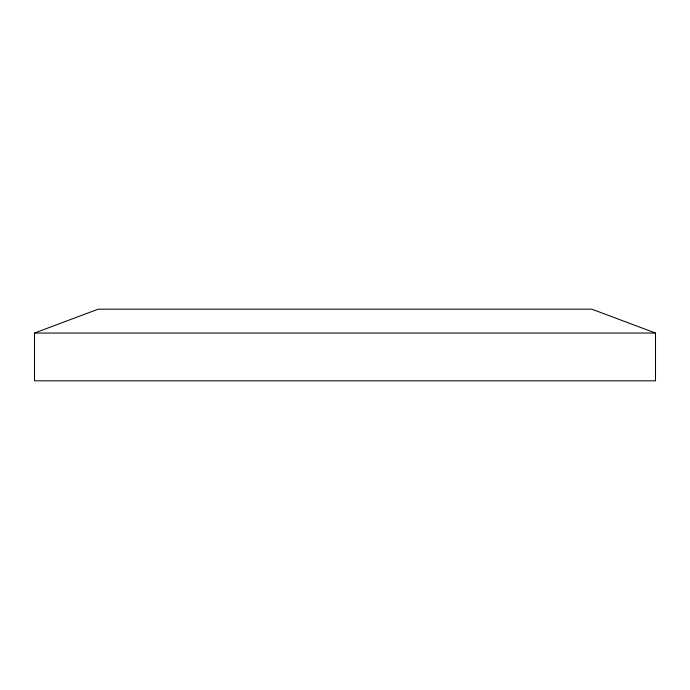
<?xml version="1.0" encoding="UTF-8"?>
<svg xmlns="http://www.w3.org/2000/svg" width="690" height="690" viewBox="0 0 690 690"><rect width="100%" height="100%" fill="white"/><g stroke="black" fill="none" stroke-linecap="round" stroke-linejoin="round"><path stroke-width="1.03" d="M34.5 333.054L98.196 309.172L591.804 309.172L655.5 333.054L655.5 380.828L34.5 380.828L34.5 333.054L655.5 333.054"/></g></svg>
